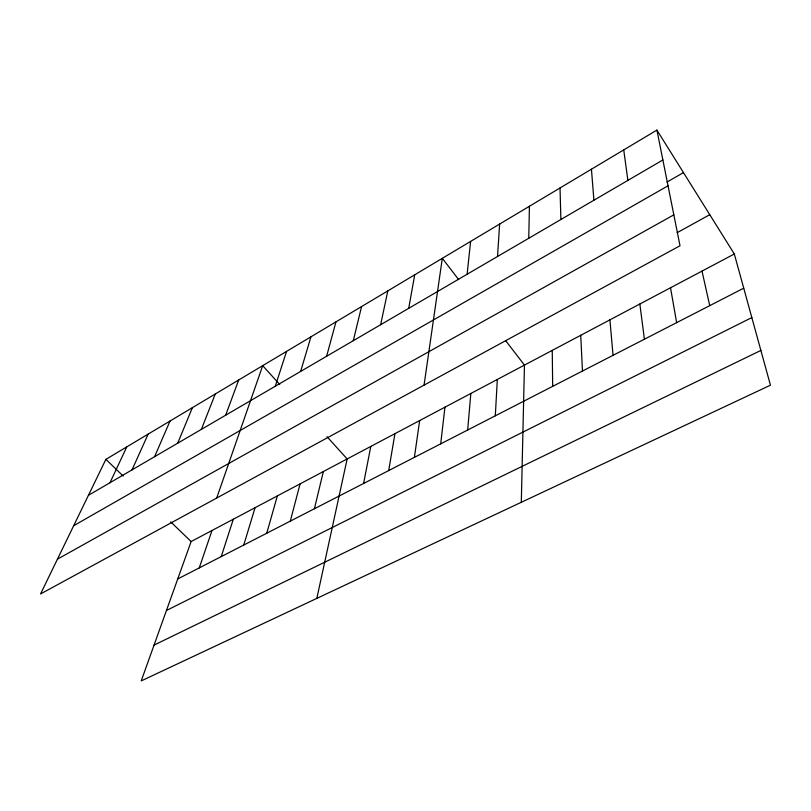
<?xml version="1.0" encoding="UTF-8"?>
<svg xmlns="http://www.w3.org/2000/svg" width="811" height="811" viewBox="0 0 811 811"><rect width="100%" height="100%" fill="white"/><g stroke="black" fill="none" stroke-linecap="round" stroke-linejoin="round"><path stroke-width="1.22" d="M528.762 238.262L529.431 206.268M521.311 502.273L524.453 365.092L505.638 340.64M495.308 415.81L497.325 379.457M497.518 256.499L499.637 224.069M467.673 430.002L470.826 393.477M467.126 274.25L470.603 241.414M440.708 443.85L444.945 407.183M424.062 385.124L442.309 258.324L458.681 279.602M414.391 457.374L419.662 420.574M388.702 470.573L394.947 433.652M408.714 308.342L414.715 274.817M363.602 483.468L370.789 446.445M380.643 324.735L387.81 290.885M316.827 598.386L347.159 458.955L326.995 436.683M314.415 508.74L323.356 471.546M353.292 340.701L361.564 306.578M290.308 521.118L300.09 483.863M326.62 356.262L335.957 321.886M266.758 533.222L277.342 495.916M300.628 371.438L310.948 336.818M243.746 545.043L255.08 507.696M275.264 386.249L286.536 351.416M221.251 556.599L233.304 519.222M199.253 567.903L211.995 530.506M216.699 498.035L262.693 365.66L279.734 384.485M734.32 253.995L191.132 541.545L141.226 680.916L770.45 385.184L734.32 253.995L656.91 130.084L105.886 459.361L40.55 593.956L680.003 245.753L656.91 130.084M225.651 415.212L238.698 379.994M201.381 429.374L215.27 394.004M177.7 443.201L192.379 407.68M154.587 456.694L170.016 421.041M132.021 469.873L148.16 434.108M109.972 482.738L126.79 446.871M88.44 495.308L662.871 159.97M667.027 182.039L683.47 172.611M73.679 525.721L668.031 185.8M57.429 559.184L673.829 214.854M677.175 232.656L709.767 214.702M177.741 578.953L743.738 288.179M166.448 610.49L751.827 317.567M154.06 645.09L760.88 350.433M105.886 459.361L123.201 476.047M170.726 521.878L191.132 541.545M702.012 271.097L709.726 305.646M670.525 287.763L676.638 322.646M623.73 149.913L627.896 180.387M639.838 304.013L644.41 339.201M609.913 319.858L613.035 355.319M591.442 169.205L593.916 200.226M580.727 335.308L582.47 371.032M560.026 187.98L560.877 219.507M552.25 350.382L552.676 386.33"/></g></svg>
